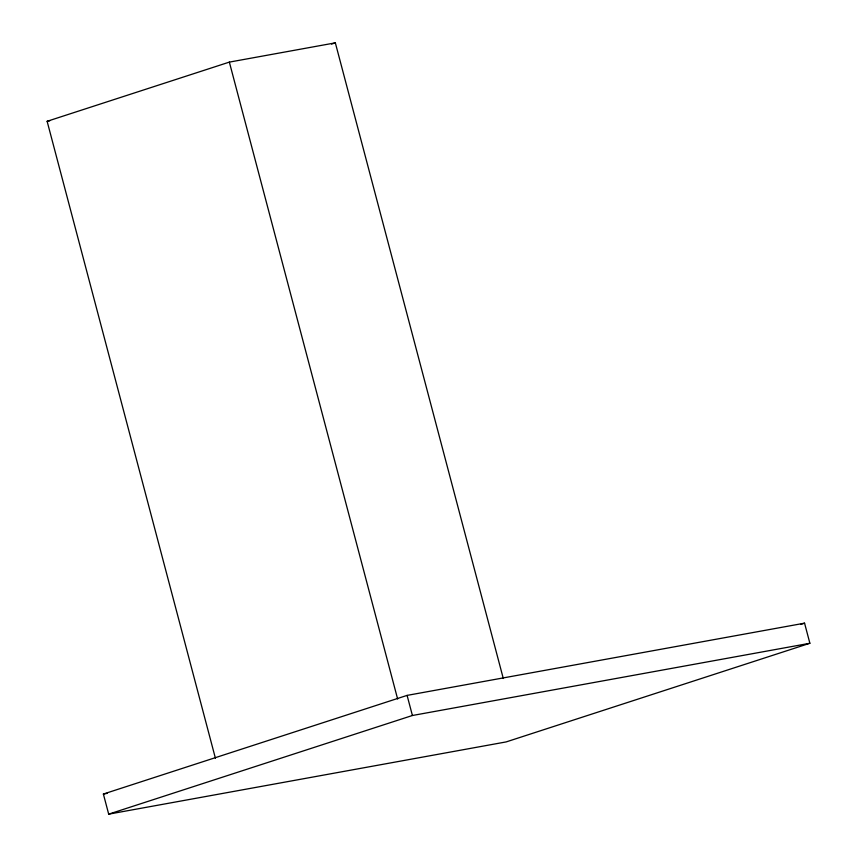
<?xml version="1.0" encoding="UTF-8"?>
<svg xmlns="http://www.w3.org/2000/svg" width="857" height="857" viewBox="0 0 857 857"><rect width="100%" height="100%" fill="white"/><g stroke="black" fill="none" stroke-linecap="round" stroke-linejoin="round"><path stroke-width="1.29" d="M215.407 758.209L47.124 121.298L229.355 62.111L335.344 42.85L503.284 678.465M331.552 44.082L335.344 42.85M103.376 794.043L407.096 695.391L804.562 623.168L809.876 643.264L506.155 741.916L108.689 814.15L103.376 794.043L107.329 793.325M108.689 814.15L412.41 715.499L809.876 643.264M800.749 624.399L804.562 623.168M47.124 121.298L49.738 120.826M407.096 695.391L412.41 715.499M229.355 62.111L397.637 699.023"/></g></svg>
